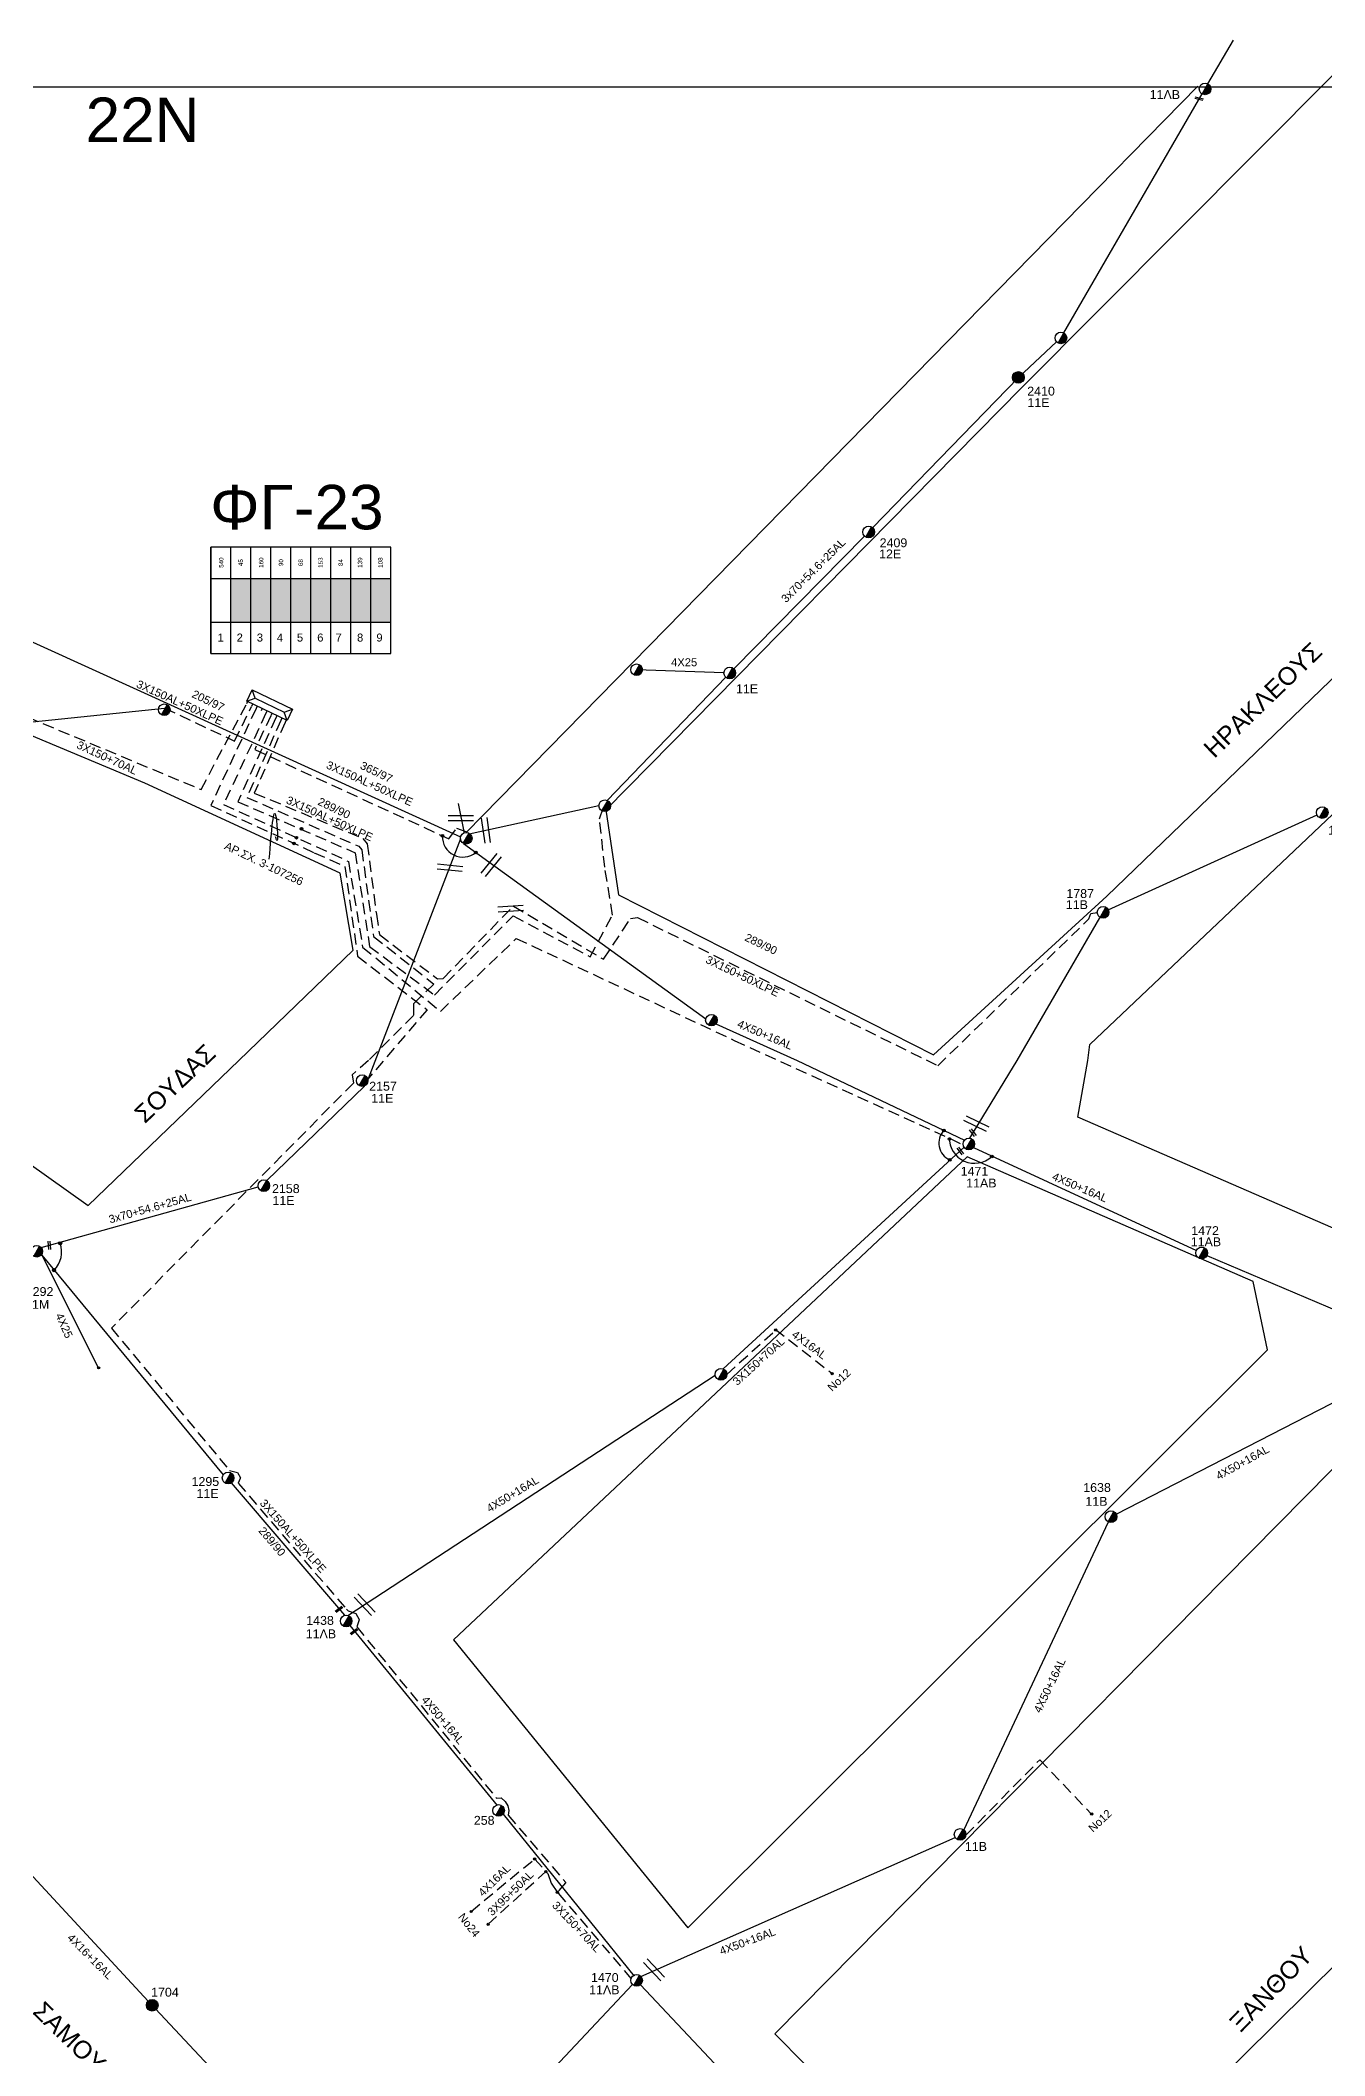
# Model space of a CAD drawing. Header units: millimetres. Extents: x 751 to 1825, y 360 to 872.
# Drawn here: x 977.2 to 1121.7, y 635 to 861.7 of the extents above; entities that cross this region are included whole.
import ezdxf
from ezdxf.enums import TextEntityAlignment as Align

# ---------------------------------------------------------------- set-up
doc = ezdxf.new("R2010")
doc.units = ezdxf.units.MM
doc.linetypes.add('DASHED', pattern=[19.05, 12.7, -6.35])
for name, color, linetype in [('Άγνωστα', 7, 'Continuous'), ('Ασφαλειοκιβώτια Χ.Τ 9 αναχωρήσεων', 7, 'Continuous'), ('Γέφυρες Εναέριου Δικτύου', 7, 'Continuous'), ('Γυμνά εναέρια ΧΤ και ΦΟΠ (3Φ)   4x16+16AL', 7, 'Continuous'), ('Γυμνά εναέρια ΧΤ και ΦΟΠ (3Φ)   4x50+16AL', 7, 'Continuous'), ('Εναέρια παροχή ΧΤ 4x25', 7, 'SYN_LINE'), ('Επιγραφές - Σχήματα', 7, 'Continuous'), ('Καλώδια ΧΤ   3x150+50AL XLPE', 7, 'DASHED'), ('Καλώδια ΧΤ   3x150+70AL', 7, 'DASHED'), ('Καλώδια ΧΤ   3x150AL+50XLPE', 7, 'DASHED'), ('Καλώδια ΧΤ   3x95+50CU', 7, 'DASHED'), ('Μηχανική τομή', 7, 'Continuous'), ('Στύλος Ξύλινος', 7, 'Continuous'), ('Στύλος Ξύλινος @ 1', 7, 'Continuous'), ('Στύλος ΦΜ', 7, 'Continuous'), ('Στύλος ΦΜ @ 1', 7, 'Continuous'), ('Συνδέσεις', 7, 'Continuous'), ('Συνεστραμμένα ΧΤ   3x70+54.6+25 AL', 7, 'SYN_LINE'), ('Τομή', 7, 'Continuous'), ('Υποσταθμός πόλεως', 7, 'Continuous'), ('Υπόβαθρο ΔΕΗ', 7, 'Continuous'), ('Υπόγεια καλώδια Δικτύου ΧΤ και Παρ. ΧΤ - 3X150+70 AL', 7, 'DASHED'), ('Υπόγεια καλώδια Παροχών ΧΤ   4x16AL', 7, 'DASHED')]:
    doc.layers.add(name, color=color, linetype=linetype)
doc.styles.get("Standard").update_dxf_attribs({"font": 'ARIAL.TTF'})
doc.linetypes.add('SYN_LINE', pattern='A,0.5,-0.0001,["/\\/\\/\\/",Standard,S=0.1,R=0,X=0,Y=-0.05],-0.25', length=0.7501)

# ---------------------------------------------------------------- blocks, each defined once
blk = doc.blocks.new('ΑΣΦΑΛΕΙΟΚΙΒΩΤΙΟ ΥΠΟΣΤΑΘΜΟΥ 9 ΑΝΑΧΩΡΗΣΕΩΝ')
at = {"layer": 'Ασφαλειοκιβώτια Χ.Τ 9 αναχωρήσεων', "ltscale": 40}
for p, q in [((-23.8, 40.36), (24.02, 40.36)), ((-9.72, 40.36), (-9.72, -40.64)), ((9.94, 40.36), (9.94, -40.64)), ((-23.8, 31.36), (24.02, 31.36)), ((-23.8, 22.36), (24.02, 22.36)), ((-23.8, 13.36), (24.02, 13.36)), ((-23.8, 4.36), (24.02, 4.36)), ((-23.8, -4.64), (24.02, -4.64)), ((-23.8, -13.64), (24.02, -13.64)), ((-23.8, -22.64), (24.02, -22.64)), ((-23.8, -31.64), (24.02, -31.64))]:
    blk.add_line(p, q, dxfattribs=at)
at = {"layer": 'Ασφαλειοκιβώτια Χ.Τ 9 αναχωρήσεων'}
blk.add_lwpolyline([(-23.8, -40.64), (24.02, -40.64), (24.02, 40.36), (-23.8, 40.36)], close=True, dxfattribs=at)
for s, p in [('1', (-18.45, 37.24)), ('2', (-18.45, 28.67)), ('3', (-18.45, 19.6)), ('4', (-18.45, 10.58)), ('5', (-18.45, 1.57)), ('6', (-18.45, -7.57)), ('7', (-18.45, -15.81)), ('8', (-18.45, -25.5)), ('9', (-18.45, -34.19))]:
    blk.add_text(s, height=3.6, rotation=270, dxfattribs=at).set_placement(p)
at = {"layer": 'Ασφαλειοκιβώτια Χ.Τ 9 αναχωρήσεων', "ltscale": 40}
for tag, height, p in [('ΟΝΟΜΑ', 5, (-0.16, 44.31)), ('ΚΕΙΜΕΝΟ 1', 2, (17.06, 35.59)), ('ΚΕΙΜΕΝΟ 2', 2, (17.06, 26.88)), ('ΚΕΙΜΕΝΟ 3', 2, (17.06, 17.69)), ('ΚΕΙΜΕΝΟ 4', 2, (17.06, 8.71)), ('ΚΕΙΜΕΝΟ 5', 2, (17.06, -0.13)), ('ΚΕΙΜΕΝΟ 6', 2, (17.06, -9.05)), ('ΚΕΙΜΕΝΟ 7', 2, (17.06, -18.13)), ('ΚΕΙΜΕΝΟ 8', 2, (17.06, -26.85)), ('ΚΕΙΜΕΝΟ 9', 2, (17.06, -35.99)), ('ΣΧ', 2, (-0.1, -42.64))]:
    blk.add_attdef(tag, text='', height=height, dxfattribs=at).set_placement(p, align=Align.MIDDLE_CENTER)
blk = doc.blocks.new('ΥΠΑΡΧΩΝ ΤΣΙΜΕΝΤΕΝΙΟΣ ΣΤΥΛΟΣ')
at = {"layer": 'Στύλος ΦΜ'}
blk.add_hatch(color=256, dxfattribs=at).paths.add_polyline_path([(-1.29, -2.28, 0.574793), (2.62, 0, 0.268822), (1.3, 2.27)])
blk.add_line((-1.29, -2.28), (1.3, 2.27), dxfattribs=at)
blk.add_circle((0, 0), 2.62, dxfattribs=at)
at = {"layer": 'Στύλος ΦΜ', "flags": 4}
for tag, p in [('ΑΡΙΘΜΟΣ', (-4.68, 8.05)), ('ΤΥΠΟΣ', (-4.91, 3.03))]:
    blk.add_attdef(tag, p, '', height=4, dxfattribs=at)
blk = doc.blocks.new('ΤΟΜΗ')
at = {"layer": 'Τομή', "ltscale": 40}
for p, q in [((-5.68, 0), (5.68, 0)), ((5.68, -2.33), (-5.68, -2.33))]:
    blk.add_line(p, q, dxfattribs=at)
blk = doc.blocks.new('ΥΠΑΡΧΩΝ ΞΥΛΙΝΟΣ ΣΤΥΛΟΣ')
at = {"layer": 'Στύλος Ξύλινος'}
h = blk.add_hatch(color=256, dxfattribs=at)
h.paths.add_polyline_path([(-2.62, 0, 0.270008), (-1.29, -2.28), (1.3, 2.27, 0.576266)])
h.paths.add_polyline_path([(-1.29, -2.28, 0.574793), (2.62, 0, 0.268822), (1.3, 2.27)])
blk.add_line((-1.29, -2.28), (1.3, 2.27), dxfattribs=at)
blk.add_circle((0, 0), 2.62, dxfattribs=at)
at = {"layer": 'Στύλος Ξύλινος', "flags": 4}
for tag, p in [('ΑΡΙΘΜΟΣ', (-4.91, 8.6)), ('ΤΥΠΟΣ', (-4.85, 3.39))]:
    blk.add_attdef(tag, p, '', height=4, dxfattribs=at)
blk = doc.blocks.new('_ΣΥΝΔΕΣΗ')
at = {"layer": 'Συνδέσεις', "linetype": 'SYN_LINE', "ltscale": 40}
blk.add_hatch(color=256, dxfattribs=at).paths.add_polyline_path([(0.5, -0.01, 1), (-0.5, -0.01, 1)])
at = {"layer": 'Συνδέσεις'}
blk.add_circle((0, -0.01), 0.5, dxfattribs=at)
blk = doc.blocks.new('ΜΗΧΑΝΙΚΗ ΤΟΜΗ')
at = {"layer": 'Μηχανική τομή', "ltscale": 40}
for p, q in [((-1.89, 0.78), (1.89, 0.78)), ((1.89, 0), (-1.89, 0))]:
    blk.add_line(p, q, dxfattribs=at)
blk = doc.blocks.new('ΥΠΟΣΤΑΘΜΟΣ ΠΟΛΕΩΣ 9 ΑΝΑΧΩΡΗΣΕΩΝ')
at = {"layer": 'Υποσταθμός πόλεως', "ltscale": 40}
for p, q in [((-9.63, -2.82), (-9.63, -4)), ((-7.12, -2.82), (-7.12, -4)), ((-4.84, -2.82), (-4.84, -4)), ((-2.36, -2.82), (-2.36, -4)), ((0.09, -2.82), (0.09, -4)), ((2.55, -2.82), (2.55, -4)), ((5.02, -2.82), (5.02, -4)), ((7.48, -2.82), (7.48, -4)), ((9.61, -2.82), (9.61, -4))]:
    blk.add_line(p, q, dxfattribs=at)
blk.add_lwpolyline([(-10.02, 2.82), (10.02, 2.82), (10.02, -2.82), (-10.02, -2.82)], close=True, dxfattribs=at)
for points in [[(-7.21, 0), (-10.02, 2.82)], [(-10.02, -2.82), (-7.21, 0)], [(-7.21, 0), (7.21, 0)], [(7.21, 0), (10.02, 2.82)], [(10.02, -2.82), (7.21, 0)]]:
    blk.add_lwpolyline(points, dxfattribs=at)
at = {"layer": 'Υποσταθμός πόλεως', "linetype": 'SYN_LINE', "ltscale": 40, "flags": 1}
for tag, p in [('ΜΕΤΑΣΧΗΜΑΤΙΣΜΟΣ', (10.79, 1.71)), ('ΙΣΧΥΣ', (10.77, -1.08)), ('ΑΡΙΘΜΟΣ', (10.89, -3.8))]:
    blk.add_attdef(tag, p, '', height=1.8, dxfattribs=at)

msp = doc.modelspace()

# ---------------------------------------------------------------- hatches: boundary and pattern name
at = {"layer": 'Ασφαλειοκιβώτια Χ.Τ 9 αναχωρήσεων', "ltscale": 0.1}
for color, points in [(30, [(1000.88, 801.19), (998.63, 801.19), (998.63, 796.27), (1000.88, 796.27)]), (5, [(1003.13, 801.19), (1000.88, 801.19), (1000.88, 796.27), (1003.13, 796.27)]), (27, [(1005.38, 801.19), (1003.13, 801.19), (1003.13, 796.27), (1005.38, 796.27)]), (1, [(1007.63, 801.19), (1005.38, 801.19), (1005.38, 796.27), (1007.63, 796.27)]), (2, [(1009.88, 801.19), (1007.63, 801.19), (1007.63, 796.27), (1009.88, 796.27)]), (173, [(1012.13, 801.19), (1009.88, 801.19), (1009.88, 796.27), (1012.13, 796.27)]), (87, [(1014.38, 801.19), (1012.13, 801.19), (1012.13, 796.27), (1014.38, 796.27)]), (6, [(1016.63, 801.19), (1014.38, 801.19), (1014.38, 796.27), (1016.63, 796.27)])]:
    msp.add_hatch(color=color, dxfattribs=at).paths.add_polyline_path(points)

# ---------------------------------------------------------------- linework, layer by layer
at = {"layer": 'Άγνωστα', "color": 5, "linetype": 'DASHED', "ltscale": 0.1}
for points in [[(1081.33, 659.81), (1089.64, 668.3)], [(1089.64, 668.3), (1095.42, 662.24)]]:
    msp.add_lwpolyline(points, dxfattribs=at)
at = {"layer": 'Γέφυρες Εναέριου Δικτύου', "ltscale": 0.1}
for points in [[(1078.84, 739.09, 0.516235), (1079.51, 735.8, 0.8069)], [(1079.47, 738.3, 0.666377), (1084.23, 736.16, -1.984142)], [(978.76, 723.38, 0.292045), (979.45, 726.4, 0.211518)]]:
    msp.add_lwpolyline(points, format="xyb", dxfattribs=at)
msp.add_arc((1024.74, 772.15), 2.3, 178.0038, 309.4699, dxfattribs=at)
at = {"layer": 'Γυμνά εναέρια ΧΤ και ΦΟΠ (3Φ)   4x16+16AL', "color": 85, "ltscale": 0.1}
for points in [[(974.53, 657.17), (989.33, 641.14)], [(990.16, 640.29), (1007.69, 621.57)]]:
    msp.add_lwpolyline(points, dxfattribs=at)
at = {"layer": 'Γυμνά εναέρια ΧΤ και ΦΟΠ (3Φ)   4x50+16AL', "color": 6, "ltscale": 0.1}
for points in [[(1097.35, 763.9), (1120.83, 774.58)], [(1081.77, 738.21), (1087.1, 746.98), (1096.4, 763.01)]]:
    msp.add_lwpolyline(points, dxfattribs=at)
at = {"layer": 'Γυμνά εναέρια ΧΤ και ΦΟΠ (3Φ)   4x50+16AL', "color": 27, "ltscale": 0.1}
for points in [[(1024.47, 771.89), (1014.08, 744.9)], [(977.38, 725.05), (997.8, 700.36)], [(998.68, 699.44), (1011.44, 684.56)], [(1012.04, 683.4), (1028.62, 663.15)], [(1029.27, 662.18), (1044.01, 643.98)], [(1044.71, 642.98), (1063.79, 622.75)]]:
    msp.add_lwpolyline(points, dxfattribs=at)
at = {"layer": 'Γυμνά εναέρια ΧΤ και ΦΟΠ (3Φ)   4x50+16AL', "color": 30, "ltscale": 0.1}
for points in [[(1024.8, 771.39), (1052.07, 751.64)], [(1053.21, 751.08), (1062.34, 746.98), (1081.16, 737.99)], [(1054.02, 712.27), (1081.12, 737.2)], [(1011.79, 684.54), (1053.13, 711.58)]]:
    msp.add_lwpolyline(points, dxfattribs=at)
at = {"layer": 'Γυμνά εναέρια ΧΤ και ΦΟΠ (3Φ)   4x50+16AL', "color": 5, "ltscale": 0.1}
for points in [[(1082.18, 737.17), (1107.26, 725.58)], [(1108.45, 725.03), (1133.19, 714.51)], [(1098.24, 695.93), (1133.17, 713.88)], [(1081.11, 660.4), (1097.37, 695.06)], [(1044.78, 643.92), (1080.14, 659.55)]]:
    msp.add_lwpolyline(points, dxfattribs=at)
at = {"layer": 'Γυμνά εναέρια ΧΤ και ΦΟΠ (3Φ)   4x50+16AL', "color": 173, "linetype": 'Continuous', "ltscale": 0.1}
msp.add_lwpolyline([(1043.83, 643.03), (1029.85, 628.14)], dxfattribs=at)
at = {"layer": 'Εναέρια παροχή ΧΤ 4x25', "color": 1, "linetype": 'Continuous', "ltscale": 0.1}
msp.add_lwpolyline([(1054.11, 790.57), (1044.29, 790.92)], dxfattribs=at)
at = {"layer": 'Εναέρια παροχή ΧΤ 4x25', "color": 27, "linetype": 'SYN_LINE', "ltscale": 10}
msp.add_lwpolyline([(977.34, 725.13), (983.76, 712.37)], dxfattribs=at)
at = {"layer": 'Επιγραφές - Σχήματα', "ltscale": 0.1}
msp.add_lwpolyline([(1720, 856.45), (751.91, 856.45), (751.91, 369.88), (1720, 369.88)], close=True, dxfattribs=at)
at = {"layer": 'Επιγραφές - Σχήματα'}
msp.add_lwpolyline([(1024.21, 775.88), (1024.88, 772.55)], dxfattribs=at)
at = {"layer": 'Επιγραφές - Σχήματα', "ltscale": 20}
msp.add_spline([(1002.97, 769.62), (1003.73, 774.3), (1003.78, 771.8), (1003.67, 772.13)], degree=3, dxfattribs=at)
at = {"layer": 'Καλώδια ΧΤ   3x150+70AL', "color": 173, "linetype": 'DASHED', "ltscale": 0.1}
for points in [[(1032.82, 657.15), (1034.31, 655.5), (1034.67, 654.42), (1035.38, 653.39)], [(1035.46, 653.3), (1043.67, 643.67)]]:
    msp.add_lwpolyline(points, dxfattribs=at)
at = {"layer": 'Καλώδια ΧΤ   3x150AL+50XLPE', "color": 2, "linetype": 'DASHED', "ltscale": 0.1}
msp.add_lwpolyline([(991.2, 786.61), (999.07, 782.89), (1000.98, 786.8)], dxfattribs=at)
at = {"layer": 'Καλώδια ΧΤ   3x150AL+50XLPE', "color": 173, "linetype": 'DASHED', "ltscale": 0.1}
msp.add_lwpolyline([(1004.27, 785.22), (1000.45, 776.56), (1013.03, 771.06), (1013.37, 770.66), (1014.7, 760.91), (1021.48, 755.56), (1019.18, 753.34), (1019.21, 752.01), (1014.14, 746.98), (1012.28, 745.36), (1012.43, 744.41), (985.21, 716.85), (998.51, 700.85), (999.39, 700.62), (999.73, 700.02), (999.69, 699.94), (999.47, 699.43), (1011.65, 685.23), (1011.84, 685.04), (1012.69, 684.77), (1013.1, 684.09), (1013.07, 684.03), (1012.82, 683.25), (1028.53, 663.98), (1029.04, 664.02), (1029.51, 663.62), (1029.82, 663.14), (1029.9, 662.58), (1029.9, 662.58), (1029.83, 662.07), (1036.34, 654.51), (1035.46, 653.48)], dxfattribs=at)
at = {"layer": 'Καλώδια ΧΤ   3x150AL+50XLPE', "color": 27, "linetype": 'DASHED', "ltscale": 0.1}
msp.add_lwpolyline([(1001.49, 786.55), (996.39, 775.66), (1008.02, 770.34), (1011.48, 768.8), (1012.9, 758.69), (1020.75, 752.67), (1014.05, 744.88)], dxfattribs=at)
at = {"layer": 'Καλώδια ΧΤ   3x150AL+50XLPE', "color": 5, "linetype": 'DASHED', "ltscale": 0.1}
msp.add_lwpolyline([(1002.6, 786.02), (997.83, 775.75), (1011.88, 769.36), (1013.47, 759.72), (1022.23, 752.49), (1030.76, 760.69), (1055.28, 749.23), (1081.02, 737.5)], dxfattribs=at)
at = {"layer": 'Καλώδια ΧΤ   3x150AL+50XLPE', "color": 1, "linetype": 'DASHED', "ltscale": 0.1}
msp.add_lwpolyline([(1003.71, 785.49), (999.42, 776.07), (1012.63, 770.33), (1014.25, 759.79), (1021.57, 754.33), (1030.4, 763.23), (1039.05, 758.64), (1041.58, 763.32), (1040.71, 768.7), (1040.11, 774.14), (1040.56, 775.38)], dxfattribs=at)
at = {"layer": 'Καλώδια ΧΤ   3x150AL+50XLPE', "color": 6, "linetype": 'DASHED', "ltscale": 0.1}
msp.add_lwpolyline([(1004.75, 784.99), (1001.29, 777.05), (1013.49, 771.94), (1014, 771.33), (1015.02, 763.41), (1015.36, 761.13), (1021.89, 756.15), (1022.54, 756.2), (1030.43, 764.34), (1040.57, 758.35), (1043.6, 762.92), (1044.4, 763.03), (1078.17, 746.38), (1095.17, 762.89), (1095.4, 763.5), (1096.1, 763.62)], dxfattribs=at)
at = {"layer": 'Καλώδια ΧΤ   3x150AL+50XLPE', "color": 30, "linetype": 'DASHED', "ltscale": 0.1}
msp.add_lwpolyline([(1003.16, 785.75), (1001.33, 781.95), (1023.15, 771.91), (1024.04, 773.1), (1025.2, 772.7)], dxfattribs=at)
at = {"layer": 'Καλώδια ΧΤ   3x95+50CU', "color": 173, "linetype": 'DASHED', "ltscale": 0.1}
msp.add_lwpolyline([(1027.59, 649.8), (1034.09, 655.74)], dxfattribs=at)
at = {"layer": 'Συνεστραμμένα ΧΤ   3x70+54.6+25 AL', "color": 1, "linetype": 'Continuous', "ltscale": 0.1}
msp.add_lwpolyline([(1108.56, 856.82), (1111.43, 861.72)], dxfattribs=at)
at = {"layer": 'Συνεστραμμένα ΧΤ   3x70+54.6+25 AL', "color": 1, "linetype": 'SYN_LINE', "ltscale": 10}
for points in [[(1092.35, 828.81), (1107.91, 855.69)], [(1070.84, 806.88), (1087.23, 823.8), (1091.54, 827.8)], [(1055.22, 791.02), (1069.93, 805.95)], [(1040.99, 776.21), (1054.31, 790.08)], [(1025.45, 772.45), (1040.06, 775.64)]]:
    msp.add_lwpolyline(points, dxfattribs=at)
at = {"layer": 'Συνεστραμμένα ΧΤ   3x70+54.6+25 AL', "color": 2, "linetype": 'SYN_LINE', "ltscale": 10}
msp.add_lwpolyline([(976.33, 785.05), (991.2, 786.61)], dxfattribs=at)
at = {"layer": 'Συνεστραμμένα ΧΤ   3x70+54.6+25 AL', "color": 27, "linetype": 'SYN_LINE', "ltscale": 10}
for points in [[(1002.69, 733.45), (1013.67, 744.09)], [(977.31, 725.91), (1001.72, 732.77)]]:
    msp.add_lwpolyline(points, dxfattribs=at)
at = {"layer": 'Υπόβαθρο ΔΕΗ', "ltscale": 0.1}
for points in [[(964.55, 859.09), (961.69, 800.7), (1024.49, 772.11)], [(1122.74, 857.95), (1087.58, 822.63), (1040.81, 775.17), (1042.27, 765.59), (1077.68, 747.59), (1097.18, 765.45), (1193.51, 858.34)], [(1025.12, 772.61), (1107.43, 856.56)], [(1081.46, 736.14), (1023.68, 681.81), (1050.04, 649.39), (1115.26, 714.43), (1113.64, 722.12), (1081.46, 736.14)], [(1134.35, 712.92), (1059.82, 637.49), (1087.14, 609.88), (1166.89, 688.82), (1167.47, 690.47), (1165.55, 699.58), (1134.31, 712.88)]]:
    msp.add_lwpolyline(points, dxfattribs=at)
for points in [[(1149.04, 746.91), (1127.83, 725.84), (1127.83, 725.84), (1093.93, 740.6), (1095.04, 746.98), (1095.27, 748.75), (1201.68, 849.62), (1222.13, 842.88), (1233.29, 830.49)], [(999.54, 746.98), (1012.42, 759.39), (1010.93, 768.05), (988.97, 778.15), (959.58, 790.44), (945.55, 757.19), (959.65, 746.98), (982.61, 730.66)]]:
    msp.add_lwpolyline(points, close=True, dxfattribs=at)
at = {"layer": 'Υπόγεια καλώδια Δικτύου ΧΤ και Παρ. ΧΤ - 3X150+70 AL', "color": 87, "linetype": 'DASHED', "ltscale": 0.1}
msp.add_lwpolyline([(959.5, 791.9), (959.94, 792.21), (995.3, 777.44), (1000.41, 787.07)], dxfattribs=at)
at = {"layer": 'Υπόγεια καλώδια Δικτύου ΧΤ και Παρ. ΧΤ - 3X150+70 AL', "color": 30, "linetype": 'DASHED', "ltscale": 0.1}
msp.add_lwpolyline([(1054.43, 711.66), (1059.94, 716.64)], dxfattribs=at)
at = {"layer": 'Υπόγεια καλώδια Παροχών ΧΤ   4x16AL', "color": 30, "linetype": 'DASHED', "ltscale": 0.1}
msp.add_lwpolyline([(1059.89, 716.73), (1066.29, 711.75)], dxfattribs=at)
at = {"layer": 'Υπόγεια καλώδια Παροχών ΧΤ   4x16AL', "color": 173, "linetype": 'DASHED', "ltscale": 0.1}
msp.add_lwpolyline([(1025.68, 651.24), (1032.82, 657.15)], dxfattribs=at)

# ---------------------------------------------------------------- block references
at = {"linetype": 'DASHED', "ltscale": 0.1, "xscale": 0.25, "yscale": 0.25, "zscale": 0.25}
msp.add_blockref('_ΣΥΝΔΕΣΗ', (983.77, 712.39), dxfattribs=at)
at = {"layer": 'Ασφαλειοκιβώτια Χ.Τ 9 αναχωρήσεων', "ltscale": 0.1}
ref = msp.add_blockref('ΑΣΦΑΛΕΙΟΚΙΒΩΤΙΟ ΥΠΟΣΤΑΘΜΟΥ 9 ΑΝΑΧΩΡΗΣΕΩΝ', (1006.47, 798.7), dxfattribs=dict(at, xscale=0.25, yscale=0.25, zscale=0.25, rotation=89.99427180226645))
ref.add_attrib('ΚΕΙΜΕΝΟ 2', '45', dxfattribs={"ltscale": 40, "height": 0.5, "rotation": 89.9943}).set_placement((999.75, 802.97), align=Align.MIDDLE_CENTER)
ref.add_attrib('ΚΕΙΜΕΝΟ 1', '540', dxfattribs={"ltscale": 40, "height": 0.5, "rotation": 89.9943}).set_placement((997.57, 802.97), align=Align.MIDDLE_CENTER)
ref.add_attrib('ΚΕΙΜΕΝΟ 3', '160', dxfattribs={"ltscale": 40, "height": 0.5, "rotation": 89.9943}).set_placement((1002.05, 802.97), align=Align.MIDDLE_CENTER)
ref.add_attrib('ΚΕΙΜΕΝΟ 4', '90', dxfattribs={"ltscale": 40, "height": 0.5, "rotation": 89.9943}).set_placement((1004.29, 802.97), align=Align.MIDDLE_CENTER)
ref.add_attrib('ΚΕΙΜΕΝΟ 5', '68', dxfattribs={"ltscale": 40, "height": 0.5, "rotation": 89.9943}).set_placement((1006.5, 802.97), align=Align.MIDDLE_CENTER)
ref.add_attrib('ΚΕΙΜΕΝΟ 6', '153', dxfattribs={"ltscale": 40, "height": 0.5, "rotation": 89.9943}).set_placement((1008.73, 802.97), align=Align.MIDDLE_CENTER)
ref.add_attrib('ΚΕΙΜΕΝΟ 7', '84', dxfattribs={"ltscale": 40, "height": 0.5, "rotation": 89.9943}).set_placement((1011, 802.97), align=Align.MIDDLE_CENTER)
ref.add_attrib('ΚΕΙΜΕΝΟ 8', '139', dxfattribs={"ltscale": 40, "height": 0.5, "rotation": 89.9943}).set_placement((1013.18, 802.97), align=Align.MIDDLE_CENTER)
ref.add_attrib('ΚΕΙΜΕΝΟ 9', '108', dxfattribs={"ltscale": 40, "height": 0.5, "rotation": 89.9943}).set_placement((1015.47, 802.97), align=Align.MIDDLE_CENTER)
at = {"layer": 'Μηχανική τομή', "ltscale": 0.1}
for p, xscale, yscale, zscale, rotation in [((1107.54, 855.07), 0.2500000000000314, 0.2500000000000314, 0.2500000000000314, 345.0784351738093), ((1082.19, 738.9), 0.2500000000000311, 0.2500000000000311, 0.2500000000000311, 126.3223586532413), ((1080.79, 736.84), 0.2500000000000311, 0.2500000000000311, 0.2500000000000311, 126.3223586532413), ((978.33, 726.17), 0.2499999999999555, 0.2499999999999555, 0.2499999999999555, 93.80331144698862), ((1010.88, 685.16), 0.2500000000000454, 0.2500000000000454, 0.2500000000000454, 36.75133527837111), ((1012.57, 682.63), 0.2500000000000454, 0.2500000000000454, 0.2500000000000454, 36.75133527837111)]:
    msp.add_blockref('ΜΗΧΑΝΙΚΗ ΤΟΜΗ', p, dxfattribs=dict(at, xscale=xscale, yscale=yscale, zscale=zscale, rotation=rotation))
at = {"layer": 'Στύλος Ξύλινος @ 1', "ltscale": 0.1}
ref = msp.add_blockref('ΥΠΑΡΧΩΝ ΞΥΛΙΝΟΣ ΣΤΥΛΟΣ', (1087.23, 823.8), dxfattribs=dict(at, xscale=0.25, yscale=0.25, zscale=0.25))
ref.add_attrib('ΤΥΠΟΣ', '11E', (1088.25, 820.46), dxfattribs={"layer": 'Στύλος Ξύλινος', "height": 1, "flags": 4})
ref.add_attrib('ΑΡΙΘΜΟΣ', '2410', (1088.23, 821.76), dxfattribs={"layer": 'Στύλος Ξύλινος', "height": 1, "flags": 4})
ref = msp.add_blockref('ΥΠΑΡΧΩΝ ΞΥΛΙΝΟΣ ΣΤΥΛΟΣ', (989.8, 640.69), dxfattribs=dict(at, xscale=0.25, yscale=0.25, zscale=0.25))
ref.add_attrib('ΤΥΠΟΣ', '1704', (989.68, 641.66), dxfattribs={"layer": 'Στύλος Ξύλινος', "height": 1, "flags": 4})
at = {"layer": 'Στύλος ΦΜ @ 1', "ltscale": 0.1}
ref = msp.add_blockref('ΥΠΑΡΧΩΝ ΤΣΙΜΕΝΤΕΝΙΟΣ ΣΤΥΛΟΣ', (1108.23, 856.25), dxfattribs=dict(at, xscale=0.25, yscale=0.25, zscale=0.25))
ref.add_attrib('ΤΥΠΟΣ', '11ΛB', (1102, 855.12), dxfattribs={"layer": 'Στύλος ΦΜ', "height": 1, "flags": 4})
at = {"layer": 'Στύλος ΦΜ @ 1', "ltscale": 0.1, "xscale": 0.25, "yscale": 0.25, "zscale": 0.25}
for p in [(1092.02, 828.24), (1044.29, 790.92), (991.16, 786.42), (1040.71, 775.62), (1025.12, 771.96), (1052.71, 751.5), (1053.78, 711.66)]:
    msp.add_blockref('ΥΠΑΡΧΩΝ ΤΣΙΜΕΝΤΕΝΙΟΣ ΣΤΥΛΟΣ', p, dxfattribs=at)
at = {"layer": 'Στύλος ΦΜ @ 1', "ltscale": 0.1}
ref = msp.add_blockref('ΥΠΑΡΧΩΝ ΤΣΙΜΕΝΤΕΝΙΟΣ ΣΤΥΛΟΣ', (1070.39, 806.41), dxfattribs=dict(at, xscale=0.25, yscale=0.25, zscale=0.25))
ref.add_attrib('ΤΥΠΟΣ', '12E', (1071.57, 803.44), dxfattribs={"layer": 'Στύλος ΦΜ', "height": 1, "flags": 4})
ref.add_attrib('ΑΡΙΘΜΟΣ', '2409', (1071.63, 804.7), dxfattribs={"layer": 'Στύλος ΦΜ', "height": 1, "flags": 4})
ref = msp.add_blockref('ΥΠΑΡΧΩΝ ΤΣΙΜΕΝΤΕΝΙΟΣ ΣΤΥΛΟΣ', (1054.77, 790.55), dxfattribs=dict(at, xscale=0.25, yscale=0.25, zscale=0.25))
ref.add_attrib('ΤΥΠΟΣ', '11E', (1055.47, 788.28), dxfattribs={"layer": 'Στύλος ΦΜ', "height": 1, "flags": 4})
ref = msp.add_blockref('ΥΠΑΡΧΩΝ ΤΣΙΜΕΝΤΕΝΙΟΣ ΣΤΥΛΟΣ', (1121.42, 774.85), dxfattribs=dict(at, xscale=0.25, yscale=0.25, zscale=0.25))
ref.add_attrib('ΤΥΠΟΣ', '1672', (1122.08, 772.36), dxfattribs={"layer": 'Στύλος ΦΜ', "height": 1, "flags": 4})
ref = msp.add_blockref('ΥΠΑΡΧΩΝ ΤΣΙΜΕΝΤΕΝΙΟΣ ΣΤΥΛΟΣ', (1096.76, 763.63), dxfattribs=dict(at, xscale=0.25, yscale=0.25, zscale=0.25))
ref.add_attrib('ΤΥΠΟΣ', '11B', (1092.57, 763.99), dxfattribs={"layer": 'Στύλος ΦΜ', "height": 1, "flags": 4})
ref.add_attrib('ΑΡΙΘΜΟΣ', '1787', (1092.63, 765.24), dxfattribs={"layer": 'Στύλος ΦΜ', "height": 1, "flags": 4})
ref = msp.add_blockref('ΥΠΑΡΧΩΝ ΤΣΙΜΕΝΤΕΝΙΟΣ ΣΤΥΛΟΣ', (1013.42, 744.7), dxfattribs=dict(at, xscale=0.25, yscale=0.25, zscale=0.25))
ref.add_attrib('ΤΥΠΟΣ', '2157', (1014.21, 743.57), dxfattribs={"layer": 'Στύλος ΦΜ', "height": 1, "flags": 4})
ref.add_attrib('ΑΡΙΘΜΟΣ', '11E', (1014.44, 742.21), dxfattribs={"layer": 'Στύλος ΦΜ', "height": 1, "flags": 4})
ref = msp.add_blockref('ΥΠΑΡΧΩΝ ΤΣΙΜΕΝΤΕΝΙΟΣ ΣΤΥΛΟΣ', (1081.66, 737.57), dxfattribs=dict(at, xscale=0.25, yscale=0.25, zscale=0.25))
ref.add_attrib('ΤΥΠΟΣ', '11ΑΒ', (1081.36, 732.68), dxfattribs={"layer": 'Στύλος ΦΜ', "height": 1, "flags": 4})
ref.add_attrib('ΑΡΙΘΜΟΣ', '1471', (1080.74, 734), dxfattribs={"layer": 'Στύλος ΦΜ', "height": 1, "flags": 4})
ref = msp.add_blockref('ΥΠΑΡΧΩΝ ΤΣΙΜΕΝΤΕΝΙΟΣ ΣΤΥΛΟΣ', (1002.36, 732.88), dxfattribs=dict(at, xscale=0.25, yscale=0.25, zscale=0.25))
ref.add_attrib('ΤΥΠΟΣ', '2158', (1003.28, 732.05), dxfattribs={"layer": 'Στύλος ΦΜ', "height": 1, "flags": 4})
ref.add_attrib('ΑΡΙΘΜΟΣ', '11E', (1003.33, 730.71), dxfattribs={"layer": 'Στύλος ΦΜ', "height": 1, "flags": 4})
at = {"layer": 'Στύλος ΦΜ @ 1', "ltscale": 0.1, "xscale": 0.25, "yscale": 0.25, "zscale": 0.25}
msp.add_blockref('ΥΠΑΡΧΩΝ ΤΣΙΜΕΝΤΕΝΙΟΣ ΣΤΥΛΟΣ', (1107.85, 725.31), dxfattribs=at).add_auto_attribs({'ΤΥΠΟΣ': '11ΑΒ', 'ΑΡΙΘΜΟΣ': '1472'})
at = {"layer": 'Στύλος ΦΜ @ 1', "ltscale": 0.1}
ref = msp.add_blockref('ΥΠΑΡΧΩΝ ΤΣΙΜΕΝΤΕΝΙΟΣ ΣΤΥΛΟΣ', (976.81, 725.5), dxfattribs=dict(at, xscale=0.25, yscale=0.25, zscale=0.25))
ref.add_attrib('ΤΥΠΟΣ', '1292', (975.58, 720.47), dxfattribs={"layer": 'Στύλος ΦΜ', "height": 1, "flags": 4})
ref.add_attrib('ΑΡΙΘΜΟΣ', '11M', (975.5, 719.03), dxfattribs={"layer": 'Στύλος ΦΜ', "height": 1, "flags": 4})
ref = msp.add_blockref('ΥΠΑΡΧΩΝ ΤΣΙΜΕΝΤΕΝΙΟΣ ΣΤΥΛΟΣ', (998.34, 700), dxfattribs=dict(at, xscale=0.25, yscale=0.25, zscale=0.25))
ref.add_attrib('ΤΥΠΟΣ', '1295', (994.23, 699.1), dxfattribs={"layer": 'Στύλος ΦΜ', "height": 1, "flags": 4})
ref.add_attrib('ΑΡΙΘΜΟΣ', '11E', (994.79, 697.76), dxfattribs={"layer": 'Στύλος ΦΜ', "height": 1, "flags": 4})
ref = msp.add_blockref('ΥΠΑΡΧΩΝ ΤΣΙΜΕΝΤΕΝΙΟΣ ΣΤΥΛΟΣ', (1097.65, 695.65), dxfattribs=dict(at, xscale=0.25, yscale=0.25, zscale=0.25))
ref.add_attrib('ΤΥΠΟΣ', '11Β', (1094.77, 696.87), dxfattribs={"layer": 'Στύλος ΦΜ', "height": 1, "flags": 4})
ref.add_attrib('ΑΡΙΘΜΟΣ', '1638', (1094.53, 698.43), dxfattribs={"layer": 'Στύλος ΦΜ', "height": 1, "flags": 4})
ref = msp.add_blockref('ΥΠΑΡΧΩΝ ΤΣΙΜΕΝΤΕΝΙΟΣ ΣΤΥΛΟΣ', (1011.62, 683.91), dxfattribs=dict(at, xscale=0.25, yscale=0.25, zscale=0.25))
ref.add_attrib('ΤΥΠΟΣ', '1438', (1007.13, 683.48), dxfattribs={"layer": 'Στύλος ΦΜ', "height": 1, "flags": 4})
ref.add_attrib('ΑΡΙΘΜΟΣ', '11ΛB', (1007.07, 681.97), dxfattribs={"layer": 'Στύλος ΦΜ', "height": 1, "flags": 4})
ref = msp.add_blockref('ΥΠΑΡΧΩΝ ΤΣΙΜΕΝΤΕΝΙΟΣ ΣΤΥΛΟΣ', (1028.77, 662.6), dxfattribs=dict(at, xscale=0.25, yscale=0.25, zscale=0.25))
ref.add_attrib('ΤΥΠΟΣ', '258', (1025.98, 660.99), dxfattribs={"layer": 'Στύλος ΦΜ', "height": 1, "flags": 4})
ref = msp.add_blockref('ΥΠΑΡΧΩΝ ΤΣΙΜΕΝΤΕΝΙΟΣ ΣΤΥΛΟΣ', (1080.68, 659.91), dxfattribs=dict(at, xscale=0.25, yscale=0.25, zscale=0.25))
ref.add_attrib('ΤΥΠΟΣ', '11B', (1081.22, 658.05), dxfattribs={"layer": 'Στύλος ΦΜ', "height": 1, "flags": 4})
ref = msp.add_blockref('ΥΠΑΡΧΩΝ ΤΣΙΜΕΝΤΕΝΙΟΣ ΣΤΥΛΟΣ', (1044.29, 643.49), dxfattribs=dict(at, xscale=0.25, yscale=0.25, zscale=0.25))
ref.add_attrib('ΤΥΠΟΣ', '1470', (1039.16, 643.31), dxfattribs={"layer": 'Στύλος ΦΜ', "height": 1, "flags": 4})
ref.add_attrib('ΑΡΙΘΜΟΣ', '11ΛB', (1038.95, 641.93), dxfattribs={"layer": 'Στύλος ΦΜ', "height": 1, "flags": 4})
at = {"layer": 'Συνδέσεις', "zscale": 0.345700799648589}
for p, xscale, yscale in [((1006.59, 773.03), 0.3, 0.3), ((1005.73, 771.39), 0.3, 0.3), ((1006.02, 772.03), 0.3, 0.3), ((1022.44, 772.23), 0.3, 0.3), ((1026.21, 770.38), 0.3, 0.3), ((1078.84, 739.1), 0.3, 0.3), ((1079.47, 738.13), 0.3, 0.3), ((1079.51, 735.8), 0.3, 0.3), ((1084.23, 736.17), 0.3, 0.3), ((979.45, 726.4), 0.345700799648589, 0.345700799648589), ((978.76, 723.38), 0.345700799648589, 0.345700799648589)]:
    msp.add_blockref('_ΣΥΝΔΕΣΗ', p, dxfattribs=dict(at, xscale=xscale, yscale=yscale))
at = {"layer": 'Συνδέσεις', "ltscale": 0.1, "xscale": 0.25, "yscale": 0.25, "zscale": 0.25}
for p in [(1059.94, 716.64), (1066.29, 711.75), (1095.49, 662.21), (1034.08, 655.73), (1035.38, 653.39), (1027.59, 649.8)]:
    msp.add_blockref('_ΣΥΝΔΕΣΗ', p, dxfattribs=at)
at = {"layer": 'Τομή', "ltscale": 0.1, "xscale": 0.25, "yscale": 0.25, "zscale": 0.25}
msp.add_blockref('ΤΟΜΗ', (1024.52, 774.51), dxfattribs=at)
at = {"layer": 'Τομή', "ltscale": 0.1}
for p, xscale, yscale, zscale, rotation in [((1027.05, 772.8), 0.2499999999999961, 0.2499999999999961, 0.2499999999999961, 97.6167806702873), ((1023.32, 768.93), 0.2499999999999479, 0.2499999999999479, 0.2499999999999479, 354.1169518447015), ((1027.71, 769.14), 0.2500000000000092, 0.2500000000000092, 0.2500000000000092, 50.7448976472987), ((1030.1, 764.33), 0.2499999999999986, 0.2499999999999986, 0.2499999999999986, 3.868920033260356), ((1082.62, 740.12), 0.2500000000000394, 0.2500000000000394, 0.2500000000000394, 333.8074702217162), ((1013.5, 685.55), 0.2499999999999652, 0.2499999999999652, 0.2499999999999652, 133.3565043145702), ((1046.04, 644.48), 0.2499999999999652, 0.2499999999999652, 0.2499999999999652, 133.3565043145702)]:
    msp.add_blockref('ΤΟΜΗ', p, dxfattribs=dict(at, xscale=xscale, yscale=yscale, zscale=zscale, rotation=rotation))
at = {"layer": 'Υποσταθμός πόλεως', "xscale": 0.2499999999999958, "yscale": 0.2499999999999958, "zscale": 0.2499999999999958, "rotation": 334.4263631935144}
msp.add_blockref('ΥΠΟΣΤΑΘΜΟΣ ΠΟΛΕΩΣ 9 ΑΝΑΧΩΡΗΣΕΩΝ', (1003.01, 786.93), dxfattribs=at)
at = {"layer": 'Υπόγεια καλώδια Παροχών ΧΤ   4x16AL', "linetype": 'DASHED', "ltscale": 0.1, "xscale": 0.25, "yscale": 0.25, "zscale": 0.25}
for p in [(1032.82, 657.15), (1025.68, 651.24)]:
    msp.add_blockref('_ΣΥΝΔΕΣΗ', p, dxfattribs=at)

# ---------------------------------------------------------------- texts
at = {"layer": 'Γυμνά εναέρια ΧΤ και ΦΟΠ (3Φ)   4x16+16AL', "color": 7, "ltscale": 0.1, "insert": (980.81, 648.83), "char_height": 0.9, "width": 84.1859, "attachment_point": 1, "rotation": 315.0241}
msp.add_mtext('4X16+16AL', dxfattribs=at)
at = {"layer": 'Γυμνά εναέρια ΧΤ και ΦΟΠ (3Φ)   4x50+16AL', "color": 7, "ltscale": 0.1, "char_height": 0.9, "width": 84.1859, "attachment_point": 1}
for insert, rotation in [((1055.88, 751.58), 336.8189), ((1091.3, 734.41), 336.8189), ((1109.33, 700.54), 29.0373), ((1027.29, 696.86), 31.3072), ((1088.91, 673.88), 64.2719), ((1020.71, 675.58), 310.3379), ((1053.51, 647.17), 20.2874)]:
    msp.add_mtext('4X50+16AL', dxfattribs=dict(at, insert=insert, rotation=rotation))
at = {"layer": 'Εναέρια παροχή ΧΤ 4x25', "color": 7, "linetype": 'DASHED', "ltscale": 0.1, "insert": (1048.17, 792.21), "char_height": 0.9, "width": 84.1859, "attachment_point": 1}
msp.add_mtext('4X25', dxfattribs=at)
at = {"layer": 'Εναέρια παροχή ΧΤ 4x25', "color": 7, "linetype": 'DASHED', "ltscale": 0.1, "insert": (979.72, 718.67), "char_height": 0.9, "width": 84.1859, "attachment_point": 1, "rotation": 293.9074}
msp.add_mtext('4X25', dxfattribs=at)
at = {"layer": 'Επιγραφές - Σχήματα', "ltscale": 0.1, "insert": (982.31, 855.28), "char_height": 5, "width": 9.6451, "attachment_point": 1}
msp.add_mtext('22N', dxfattribs=at)
at = {"layer": 'Επιγραφές - Σχήματα', "insert": (996.32, 811.71), "char_height": 5, "width": 27.1202, "attachment_point": 1}
msp.add_mtext('ΦΓ-23', dxfattribs=at)
at = {"layer": 'Επιγραφές - Σχήματα', "ltscale": 0.1, "char_height": 2, "attachment_point": 5}
for s, insert, rotation in [('ΗΡΑΚΛΕΟΥΣ', (1114.73, 787.52), 44.0255), ('ΣΟΥΔΑΣ', (992.36, 744.38), 43.6188), ('ΞΑΝΘΟΥ', (1115.66, 642.52), 46.0132), ('ΣΑΜΟΥΗΛ', (981.89, 635.75), 315.9108)]:
    msp.add_mtext(s, dxfattribs=dict(at, insert=insert, rotation=rotation))
at = {"layer": 'Επιγραφές - Σχήματα', "color": 7, "ltscale": 0.1, "char_height": 0.9, "attachment_point": 1, "rotation": 334.3063}
for s, insert, width in [('205/97', (994.57, 788.68), 84.1859), ('365/97', (1013.49, 780.65), 84.1859), ('289/90', (1008.73, 776.59), 84.1859), ('ΑΡ.ΣΧ. 3-107256', (998.22, 771.6), 10.7409), ('289/90', (1056.75, 761.31), 84.1859)]:
    msp.add_mtext(s, dxfattribs=dict(at, insert=insert, width=width))
at = {"layer": 'Επιγραφές - Σχήματα', "ltscale": 0.1, "char_height": 0.9, "width": 2.4307, "attachment_point": 1}
for s, insert, rotation in [('No12', (1065.66, 710.33), 43.0286), ('289/90', (1002.38, 694.61), 310.5149), ('No12', (1095.01, 660.75), 43.0286), ('No24', (1024.86, 651.16), 308.6574)]:
    msp.add_mtext(s, dxfattribs=dict(at, insert=insert, rotation=rotation))
at = {"layer": 'Καλώδια ΧΤ   3x150+50AL XLPE', "color": 7, "linetype": 'DASHED', "ltscale": 0.1, "insert": (1052.36, 758.81), "char_height": 0.9, "width": 84.1859, "attachment_point": 1, "rotation": 334.3063}
msp.add_mtext('3X150+50XLPE', dxfattribs=at)
at = {"layer": 'Καλώδια ΧΤ   3x150+70AL', "color": 7, "linetype": 'DASHED', "ltscale": 0.1, "insert": (1035.37, 652.48), "char_height": 0.9, "width": 84.1859, "attachment_point": 1, "rotation": 313.3938}
msp.add_mtext('3X150+70AL', dxfattribs=at)
at = {"layer": 'Καλώδια ΧΤ   3x150AL+50XLPE', "color": 7, "linetype": 'DASHED', "ltscale": 0.1, "char_height": 0.9, "attachment_point": 5}
for insert, width, rotation in [((992.91, 787.22), 13.9242, 335.6771), ((1014.26, 778.12), 13.9242, 335.6771), ((1009.76, 774.17), 13.9242, 335.6771), ((1005.65, 693.47), 14.2142, 311.3707)]:
    msp.add_mtext('3X150AL+50XLPE', dxfattribs=dict(at, insert=insert, width=width, rotation=rotation))
at = {"layer": 'Καλώδια ΧΤ   3x95+50CU', "color": 7, "linetype": 'DASHED', "ltscale": 0.1, "insert": (1027.41, 651.33), "char_height": 0.9, "width": 84.1859, "attachment_point": 1, "rotation": 44.037}
msp.add_mtext('3X95+50AL', dxfattribs=at)
at = {"layer": 'Συνεστραμμένα ΧΤ   3x70+54.6+25 AL', "color": 7, "linetype": 'DASHED', "ltscale": 0.1, "char_height": 0.9, "width": 84.1859, "attachment_point": 1}
for insert, rotation in [((1060.46, 799.03), 44.8641), ((984.82, 729.5), 15.6918)]:
    msp.add_mtext('3x70+54.6+25AL', dxfattribs=dict(at, insert=insert, rotation=rotation))
at = {"layer": 'Υπόγεια καλώδια Δικτύου ΧΤ και Παρ. ΧΤ - 3X150+70 AL', "color": 7, "linetype": 'DASHED', "ltscale": 0.1, "char_height": 0.9, "width": 84.1859, "attachment_point": 1}
for insert, rotation in [((981.6, 782.96), 335.2432), ((1055, 711.01), 42.0252)]:
    msp.add_mtext('3X150+70AL', dxfattribs=dict(at, insert=insert, rotation=rotation))
at = {"layer": 'Υπόγεια καλώδια Παροχών ΧΤ   4x16AL', "color": 7, "linetype": 'DASHED', "ltscale": 0.1, "char_height": 0.9, "width": 84.1859, "attachment_point": 1}
for insert, rotation in [((1062.19, 716.68), 323.4501), ((1026.38, 653.49), 44.809)]:
    msp.add_mtext('4X16AL', dxfattribs=dict(at, insert=insert, rotation=rotation))

doc.saveas('drawing.dxf')
